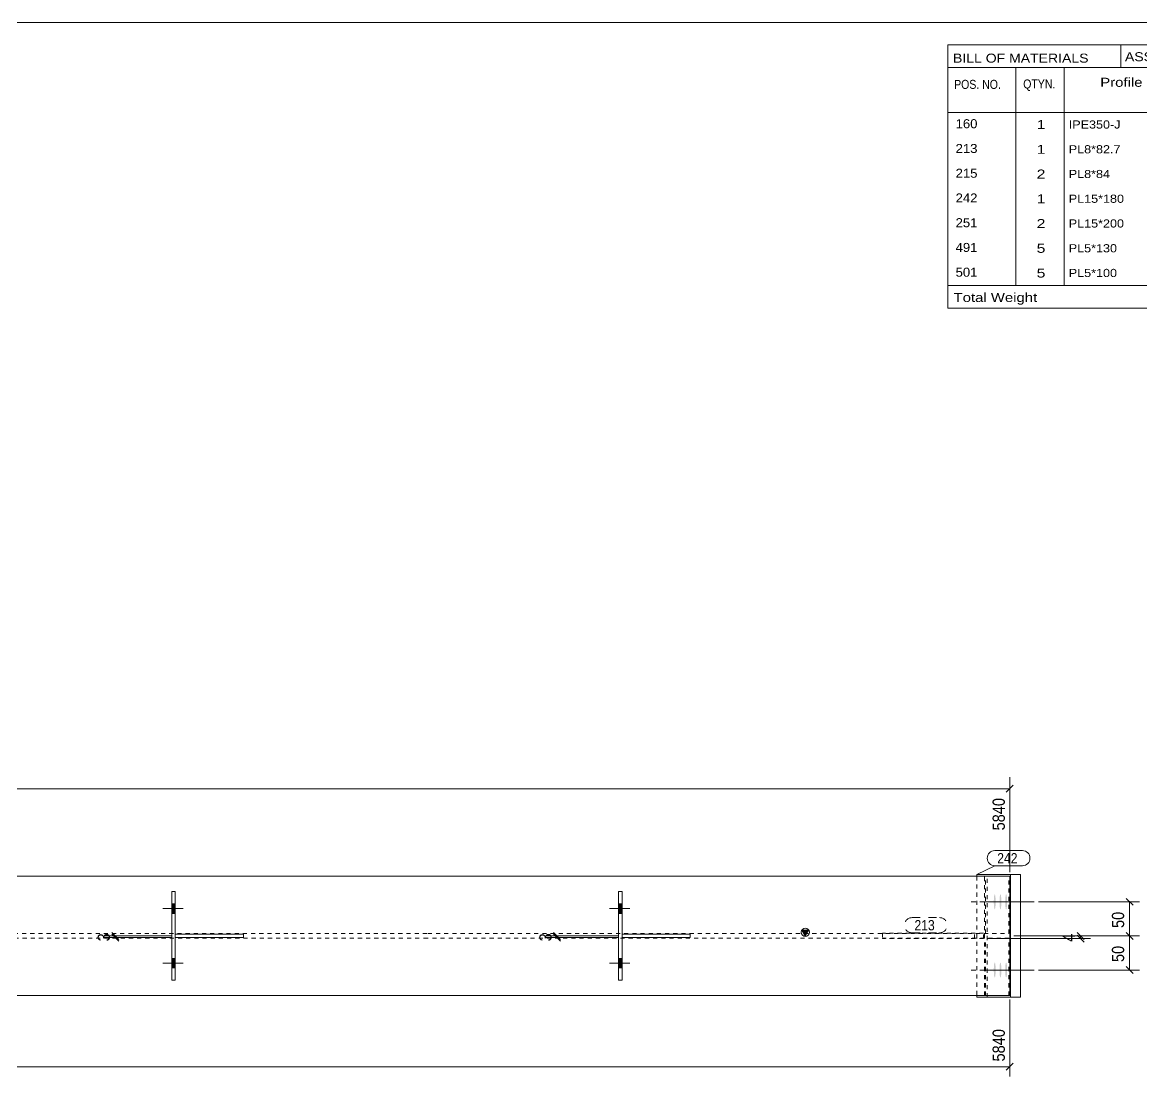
# Model space of a CAD drawing. Header units: millimetres. Extents: x 2 to 825, y 1 to 579.
# Drawn here: x 413.7 to 687.4, y 321.2 to 579 of the extents above; entities that cross this region are included whole.
import ezdxf

# ---------------------------------------------------------------- set-up
doc = ezdxf.new("R2010")
doc.units = ezdxf.units.MM
for name, pattern in [('XKITLINE00', [0]), ('XKITLINE01', [4, 1, -1, 1, -1]), ('XKITLINE02', [4, 2, -2])]:
    doc.linetypes.add(name, pattern=pattern)
for name, color, linetype, lineweight in [('Bolt', 3, 'Continuous', 0), ('Dimensions', 7, 'Continuous', 0), ('DrawingSheet', 5, 'Continuous', 0), ('OtherObjectType', 7, 'Continuous', 0), ('Part', 2, 'Continuous', 0), ('PartMark', 7, 'Continuous', 0)]:
    doc.layers.add(name, color=color, linetype=linetype, lineweight=lineweight)
doc.styles.add('ARIAL', font='ARIAL.TTF')
doc.styles.add('ARIAL_NARROW', font='ARIALN.TTF')

# ---------------------------------------------------------------- blocks, each defined once
blk = doc.blocks.new('*A29')
at = {"layer": 'Bolt'}
for points in [[(559.48, 363.47), (560.32, 363.47), (560.32, 361.13), (559.48, 361.13)], [(559.48, 363.47), (560.32, 363.47), (560.32, 361.13), (559.48, 361.13)], [(559.48, 350.13), (560.32, 350.13), (560.32, 347.8), (559.48, 347.8)], [(559.48, 350.13), (560.32, 350.13), (560.32, 347.8), (559.48, 347.8)]]:
    blk.add_hatch(color=3, dxfattribs=at).paths.add_polyline_path(points, flags=17)
at = {"layer": 'Bolt', "color": 3, "linetype": 'XKITLINE00', "lineweight": 0}
for p, q in [((562.25, 362.3), (557.25, 362.3)), ((562.25, 362.3), (557.25, 362.3)), ((560.32, 363.47), (559.48, 363.47)), ((560.32, 363.47), (559.48, 363.47)), ((560.32, 361.13), (559.48, 361.13)), ((560.32, 361.13), (559.48, 361.13)), ((562.25, 348.97), (557.25, 348.97)), ((562.25, 348.97), (557.25, 348.97)), ((560.32, 350.13), (559.48, 350.13)), ((560.32, 350.13), (559.48, 350.13)), ((560.32, 347.8), (559.48, 347.8)), ((560.32, 347.8), (559.48, 347.8))]:
    blk.add_line(p, q, dxfattribs=at)
blk = doc.blocks.new('*A30')
at = {"layer": 'Bolt'}
for points in [[(450.25, 363.47), (451.08, 363.47), (451.08, 361.13), (450.25, 361.13)], [(450.25, 363.47), (451.08, 363.47), (451.08, 361.13), (450.25, 361.13)], [(450.25, 350.13), (451.08, 350.13), (451.08, 347.8), (450.25, 347.8)], [(450.25, 350.13), (451.08, 350.13), (451.08, 347.8), (450.25, 347.8)]]:
    blk.add_hatch(color=3, dxfattribs=at).paths.add_polyline_path(points, flags=17)
at = {"layer": 'Bolt', "color": 3, "linetype": 'XKITLINE00', "lineweight": 0}
for p, q in [((453.02, 362.3), (448.02, 362.3)), ((453.02, 362.3), (448.02, 362.3)), ((451.08, 363.47), (450.25, 363.47)), ((451.08, 363.47), (450.25, 363.47)), ((451.08, 361.13), (450.25, 361.13)), ((451.08, 361.13), (450.25, 361.13)), ((453.02, 348.97), (448.02, 348.97)), ((453.02, 348.97), (448.02, 348.97)), ((451.08, 350.13), (450.25, 350.13)), ((451.08, 350.13), (450.25, 350.13)), ((451.08, 347.8), (450.25, 347.8)), ((451.08, 347.8), (450.25, 347.8))]:
    blk.add_line(p, q, dxfattribs=at)
blk = doc.blocks.new('*A34')
at = {"layer": 'Bolt'}
for points in [[(651.69, 363.92), (651.69, 363.88), (651.69, 363.83), (651.69, 363.79), (651.68, 363.74), (651.68, 363.7), (651.68, 363.65), (651.68, 363.61), (651.68, 363.56), (651.68, 363.52), (651.68, 363.48), (651.68, 363.43), (651.68, 363.39), (651.67, 363.35), (651.67, 363.31), (651.67, 363.26), (651.67, 363.22), (651.66, 363.18), (651.66, 363.14), (651.66, 363.1), (651.66, 363.06), (651.65, 363.02), (651.65, 362.98), (651.65, 362.95), (651.64, 362.91), (651.64, 362.87), (651.64, 362.84), (651.63, 362.8), (651.63, 362.77), (651.63, 362.73), (651.62, 362.7), (651.62, 362.67), (651.62, 362.64), (651.61, 362.61), (651.61, 362.58), (651.6, 362.55), (651.6, 362.52), (651.59, 362.49), (651.59, 362.47), (651.58, 362.44), (651.58, 362.42), (651.58, 362.39), (651.57, 362.37), (651.57, 362.35), (651.56, 362.33), (651.56, 362.31), (651.55, 362.29), (651.55, 362.27), (651.54, 362.26), (651.53, 362.24), (651.53, 362.22), (651.52, 362.21), (651.52, 362.2), (651.51, 362.19), (651.51, 362.18), (651.5, 362.17), (651.5, 362.16), (651.49, 362.15), (651.49, 362.15), (651.48, 362.14), (651.47, 362.14), (651.47, 362.13), (651.46, 362.13), (651.46, 362.13), (651.45, 362.13), (651.45, 362.13), (651.44, 362.14), (651.43, 362.14), (651.43, 362.15), (651.42, 362.15), (651.42, 362.16), (651.41, 362.17), (651.41, 362.18), (651.4, 362.19), (651.4, 362.2), (651.39, 362.21), (651.39, 362.22), (651.38, 362.24), (651.37, 362.26), (651.37, 362.27), (651.36, 362.29), (651.36, 362.31), (651.35, 362.33), (651.35, 362.35), (651.34, 362.37), (651.34, 362.39), (651.33, 362.42), (651.33, 362.44), (651.33, 362.47), (651.32, 362.49), (651.32, 362.52), (651.31, 362.55), (651.31, 362.58), (651.3, 362.61), (651.3, 362.64), (651.3, 362.67), (651.29, 362.7), (651.29, 362.73), (651.28, 362.77), (651.28, 362.8), (651.28, 362.84), (651.27, 362.87), (651.27, 362.91), (651.27, 362.95), (651.26, 362.98), (651.26, 363.02), (651.26, 363.06), (651.25, 363.1), (651.25, 363.14), (651.25, 363.18), (651.25, 363.22), (651.25, 363.26), (651.24, 363.31), (651.24, 363.35), (651.24, 363.39), (651.24, 363.43), (651.24, 363.48), (651.23, 363.52), (651.23, 363.56), (651.23, 363.61), (651.23, 363.65), (651.23, 363.7), (651.23, 363.74), (651.23, 363.79), (651.23, 363.83), (651.23, 363.88), (651.23, 363.92), (651.23, 363.97), (651.23, 364.01), (651.23, 364.06), (651.23, 364.1), (651.23, 364.15), (651.23, 364.19), (651.23, 364.23), (651.23, 364.28), (651.23, 364.32), (651.23, 364.37), (651.23, 364.41), (651.24, 364.45), (651.24, 364.5), (651.24, 364.54), (651.24, 364.58), (651.24, 364.63), (651.25, 364.67), (651.25, 364.71), (651.25, 364.75), (651.25, 364.79), (651.25, 364.83), (651.26, 364.87), (651.26, 364.91), (651.26, 364.95), (651.27, 364.98), (651.27, 365.02), (651.27, 365.06), (651.28, 365.09), (651.28, 365.13), (651.28, 365.16), (651.29, 365.2), (651.29, 365.23), (651.3, 365.26), (651.3, 365.29), (651.3, 365.32), (651.31, 365.35), (651.31, 365.38), (651.32, 365.41), (651.32, 365.44), (651.33, 365.46), (651.33, 365.49), (651.33, 365.51), (651.34, 365.54), (651.34, 365.56), (651.35, 365.58), (651.35, 365.6), (651.36, 365.62), (651.36, 365.64), (651.37, 365.66), (651.37, 365.68), (651.38, 365.69), (651.39, 365.71), (651.39, 365.72), (651.4, 365.73), (651.4, 365.74), (651.41, 365.75), (651.41, 365.76), (651.42, 365.77), (651.42, 365.78), (651.43, 365.79), (651.43, 365.79), (651.44, 365.79), (651.45, 365.8), (651.45, 365.8), (651.46, 365.8), (651.46, 365.8), (651.47, 365.8), (651.47, 365.79), (651.48, 365.79), (651.49, 365.79), (651.49, 365.78), (651.5, 365.77), (651.5, 365.76), (651.51, 365.75), (651.51, 365.74), (651.52, 365.73), (651.52, 365.72), (651.53, 365.71), (651.53, 365.69), (651.54, 365.68), (651.55, 365.66), (651.55, 365.64), (651.56, 365.62), (651.56, 365.6), (651.57, 365.58), (651.57, 365.56), (651.58, 365.54), (651.58, 365.51), (651.58, 365.49), (651.59, 365.46), (651.59, 365.44), (651.6, 365.41), (651.6, 365.38), (651.61, 365.35), (651.61, 365.32), (651.62, 365.29), (651.62, 365.26), (651.62, 365.23), (651.63, 365.2), (651.63, 365.16), (651.63, 365.13), (651.64, 365.09), (651.64, 365.06), (651.64, 365.02), (651.65, 364.98), (651.65, 364.95), (651.65, 364.91), (651.66, 364.87), (651.66, 364.83), (651.66, 364.79), (651.66, 364.75), (651.67, 364.71), (651.67, 364.67), (651.67, 364.63), (651.67, 364.58), (651.68, 364.54), (651.68, 364.5), (651.68, 364.45), (651.68, 364.41), (651.68, 364.37), (651.68, 364.32), (651.68, 364.28), (651.68, 364.23), (651.68, 364.19), (651.69, 364.15), (651.69, 364.1), (651.69, 364.06), (651.69, 364.01), (651.69, 363.97)], [(653.08, 363.92), (653.08, 363.88), (653.08, 363.83), (653.08, 363.79), (653.08, 363.74), (653.08, 363.7), (653.08, 363.65), (653.08, 363.61), (653.08, 363.56), (653.08, 363.52), (653.07, 363.48), (653.07, 363.43), (653.07, 363.39), (653.07, 363.35), (653.07, 363.31), (653.07, 363.26), (653.06, 363.22), (653.06, 363.18), (653.06, 363.14), (653.06, 363.1), (653.05, 363.06), (653.05, 363.02), (653.05, 362.98), (653.04, 362.95), (653.04, 362.91), (653.04, 362.87), (653.03, 362.84), (653.03, 362.8), (653.03, 362.77), (653.02, 362.73), (653.02, 362.7), (653.02, 362.67), (653.01, 362.64), (653.01, 362.61), (653, 362.58), (653, 362.55), (653, 362.52), (652.99, 362.49), (652.99, 362.47), (652.98, 362.44), (652.98, 362.42), (652.97, 362.39), (652.97, 362.37), (652.96, 362.35), (652.96, 362.33), (652.95, 362.31), (652.95, 362.29), (652.94, 362.27), (652.94, 362.26), (652.93, 362.24), (652.93, 362.22), (652.92, 362.21), (652.92, 362.2), (652.91, 362.19), (652.91, 362.18), (652.9, 362.17), (652.89, 362.16), (652.89, 362.15), (652.88, 362.15), (652.88, 362.14), (652.87, 362.14), (652.87, 362.13), (652.86, 362.13), (652.86, 362.13), (652.85, 362.13), (652.84, 362.13), (652.84, 362.14), (652.83, 362.14), (652.83, 362.15), (652.82, 362.15), (652.82, 362.16), (652.81, 362.17), (652.81, 362.18), (652.8, 362.19), (652.8, 362.2), (652.79, 362.21), (652.78, 362.22), (652.78, 362.24), (652.77, 362.26), (652.77, 362.27), (652.76, 362.29), (652.76, 362.31), (652.75, 362.33), (652.75, 362.35), (652.74, 362.37), (652.74, 362.39), (652.73, 362.42), (652.73, 362.44), (652.73, 362.47), (652.72, 362.49), (652.72, 362.52), (652.71, 362.55), (652.71, 362.58), (652.7, 362.61), (652.7, 362.64), (652.7, 362.67), (652.69, 362.7), (652.69, 362.73), (652.68, 362.77), (652.68, 362.8), (652.68, 362.84), (652.67, 362.87), (652.67, 362.91), (652.67, 362.95), (652.66, 362.98), (652.66, 363.02), (652.66, 363.06), (652.66, 363.1), (652.65, 363.14), (652.65, 363.18), (652.65, 363.22), (652.65, 363.26), (652.64, 363.31), (652.64, 363.35), (652.64, 363.39), (652.64, 363.43), (652.64, 363.48), (652.64, 363.52), (652.63, 363.56), (652.63, 363.61), (652.63, 363.65), (652.63, 363.7), (652.63, 363.74), (652.63, 363.79), (652.63, 363.83), (652.63, 363.88), (652.63, 363.92), (652.63, 363.97), (652.63, 364.01), (652.63, 364.06), (652.63, 364.1), (652.63, 364.15), (652.63, 364.19), (652.63, 364.23), (652.63, 364.28), (652.63, 364.32), (652.63, 364.37), (652.64, 364.41), (652.64, 364.45), (652.64, 364.5), (652.64, 364.54), (652.64, 364.58), (652.64, 364.63), (652.65, 364.67), (652.65, 364.71), (652.65, 364.75), (652.65, 364.79), (652.66, 364.83), (652.66, 364.87), (652.66, 364.91), (652.66, 364.95), (652.67, 364.98), (652.67, 365.02), (652.67, 365.06), (652.68, 365.09), (652.68, 365.13), (652.68, 365.16), (652.69, 365.2), (652.69, 365.23), (652.7, 365.26), (652.7, 365.29), (652.7, 365.32), (652.71, 365.35), (652.71, 365.38), (652.72, 365.41), (652.72, 365.44), (652.73, 365.46), (652.73, 365.49), (652.73, 365.51), (652.74, 365.54), (652.74, 365.56), (652.75, 365.58), (652.75, 365.6), (652.76, 365.62), (652.76, 365.64), (652.77, 365.66), (652.77, 365.68), (652.78, 365.69), (652.78, 365.71), (652.79, 365.72), (652.8, 365.73), (652.8, 365.74), (652.81, 365.75), (652.81, 365.76), (652.82, 365.77), (652.82, 365.78), (652.83, 365.79), (652.83, 365.79), (652.84, 365.79), (652.84, 365.8), (652.85, 365.8), (652.86, 365.8), (652.86, 365.8), (652.87, 365.8), (652.87, 365.79), (652.88, 365.79), (652.88, 365.79), (652.89, 365.78), (652.89, 365.77), (652.9, 365.76), (652.91, 365.75), (652.91, 365.74), (652.92, 365.73), (652.92, 365.72), (652.93, 365.71), (652.93, 365.69), (652.94, 365.68), (652.94, 365.66), (652.95, 365.64), (652.95, 365.62), (652.96, 365.6), (652.96, 365.58), (652.97, 365.56), (652.97, 365.54), (652.98, 365.51), (652.98, 365.49), (652.99, 365.46), (652.99, 365.44), (653, 365.41), (653, 365.38), (653, 365.35), (653.01, 365.32), (653.01, 365.29), (653.02, 365.26), (653.02, 365.23), (653.02, 365.2), (653.03, 365.16), (653.03, 365.13), (653.03, 365.09), (653.04, 365.06), (653.04, 365.02), (653.04, 364.98), (653.05, 364.95), (653.05, 364.91), (653.05, 364.87), (653.06, 364.83), (653.06, 364.79), (653.06, 364.75), (653.06, 364.71), (653.07, 364.67), (653.07, 364.63), (653.07, 364.58), (653.07, 364.54), (653.07, 364.5), (653.07, 364.45), (653.08, 364.41), (653.08, 364.37), (653.08, 364.32), (653.08, 364.28), (653.08, 364.23), (653.08, 364.19), (653.08, 364.15), (653.08, 364.1), (653.08, 364.06), (653.08, 364.01), (653.08, 363.97)], [(654.48, 363.92), (654.48, 363.88), (654.48, 363.83), (654.48, 363.79), (654.48, 363.74), (654.48, 363.7), (654.48, 363.65), (654.48, 363.61), (654.47, 363.56), (654.47, 363.52), (654.47, 363.48), (654.47, 363.43), (654.47, 363.39), (654.47, 363.35), (654.46, 363.31), (654.46, 363.26), (654.46, 363.22), (654.46, 363.18), (654.46, 363.14), (654.45, 363.1), (654.45, 363.06), (654.45, 363.02), (654.44, 362.98), (654.44, 362.95), (654.44, 362.91), (654.44, 362.87), (654.43, 362.84), (654.43, 362.8), (654.42, 362.77), (654.42, 362.73), (654.42, 362.7), (654.41, 362.67), (654.41, 362.64), (654.41, 362.61), (654.4, 362.58), (654.4, 362.55), (654.39, 362.52), (654.39, 362.49), (654.38, 362.47), (654.38, 362.44), (654.37, 362.42), (654.37, 362.39), (654.37, 362.37), (654.36, 362.35), (654.36, 362.33), (654.35, 362.31), (654.35, 362.29), (654.34, 362.27), (654.34, 362.26), (654.33, 362.24), (654.32, 362.22), (654.32, 362.21), (654.31, 362.2), (654.31, 362.19), (654.3, 362.18), (654.3, 362.17), (654.29, 362.16), (654.29, 362.15), (654.28, 362.15), (654.28, 362.14), (654.27, 362.14), (654.27, 362.13), (654.26, 362.13), (654.25, 362.13), (654.25, 362.13), (654.24, 362.13), (654.24, 362.14), (654.23, 362.14), (654.23, 362.15), (654.22, 362.15), (654.22, 362.16), (654.21, 362.17), (654.21, 362.18), (654.2, 362.19), (654.19, 362.2), (654.19, 362.21), (654.18, 362.22), (654.18, 362.24), (654.17, 362.26), (654.17, 362.27), (654.16, 362.29), (654.16, 362.31), (654.15, 362.33), (654.15, 362.35), (654.14, 362.37), (654.14, 362.39), (654.13, 362.42), (654.13, 362.44), (654.12, 362.47), (654.12, 362.49), (654.12, 362.52), (654.11, 362.55), (654.11, 362.58), (654.1, 362.61), (654.1, 362.64), (654.1, 362.67), (654.09, 362.7), (654.09, 362.73), (654.08, 362.77), (654.08, 362.8), (654.08, 362.84), (654.07, 362.87), (654.07, 362.91), (654.07, 362.95), (654.06, 362.98), (654.06, 363.02), (654.06, 363.06), (654.06, 363.1), (654.05, 363.14), (654.05, 363.18), (654.05, 363.22), (654.05, 363.26), (654.04, 363.31), (654.04, 363.35), (654.04, 363.39), (654.04, 363.43), (654.04, 363.48), (654.04, 363.52), (654.03, 363.56), (654.03, 363.61), (654.03, 363.65), (654.03, 363.7), (654.03, 363.74), (654.03, 363.79), (654.03, 363.83), (654.03, 363.88), (654.03, 363.92), (654.03, 363.97), (654.03, 364.01), (654.03, 364.06), (654.03, 364.1), (654.03, 364.15), (654.03, 364.19), (654.03, 364.23), (654.03, 364.28), (654.03, 364.32), (654.03, 364.37), (654.04, 364.41), (654.04, 364.45), (654.04, 364.5), (654.04, 364.54), (654.04, 364.58), (654.04, 364.63), (654.05, 364.67), (654.05, 364.71), (654.05, 364.75), (654.05, 364.79), (654.06, 364.83), (654.06, 364.87), (654.06, 364.91), (654.06, 364.95), (654.07, 364.98), (654.07, 365.02), (654.07, 365.06), (654.08, 365.09), (654.08, 365.13), (654.08, 365.16), (654.09, 365.2), (654.09, 365.23), (654.1, 365.26), (654.1, 365.29), (654.1, 365.32), (654.11, 365.35), (654.11, 365.38), (654.12, 365.41), (654.12, 365.44), (654.12, 365.46), (654.13, 365.49), (654.13, 365.51), (654.14, 365.54), (654.14, 365.56), (654.15, 365.58), (654.15, 365.6), (654.16, 365.62), (654.16, 365.64), (654.17, 365.66), (654.17, 365.68), (654.18, 365.69), (654.18, 365.71), (654.19, 365.72), (654.19, 365.73), (654.2, 365.74), (654.21, 365.75), (654.21, 365.76), (654.22, 365.77), (654.22, 365.78), (654.23, 365.79), (654.23, 365.79), (654.24, 365.79), (654.24, 365.8), (654.25, 365.8), (654.25, 365.8), (654.26, 365.8), (654.27, 365.8), (654.27, 365.79), (654.28, 365.79), (654.28, 365.79), (654.29, 365.78), (654.29, 365.77), (654.3, 365.76), (654.3, 365.75), (654.31, 365.74), (654.31, 365.73), (654.32, 365.72), (654.32, 365.71), (654.33, 365.69), (654.34, 365.68), (654.34, 365.66), (654.35, 365.64), (654.35, 365.62), (654.36, 365.6), (654.36, 365.58), (654.37, 365.56), (654.37, 365.54), (654.37, 365.51), (654.38, 365.49), (654.38, 365.46), (654.39, 365.44), (654.39, 365.41), (654.4, 365.38), (654.4, 365.35), (654.41, 365.32), (654.41, 365.29), (654.41, 365.26), (654.42, 365.23), (654.42, 365.2), (654.42, 365.16), (654.43, 365.13), (654.43, 365.09), (654.44, 365.06), (654.44, 365.02), (654.44, 364.98), (654.44, 364.95), (654.45, 364.91), (654.45, 364.87), (654.45, 364.83), (654.46, 364.79), (654.46, 364.75), (654.46, 364.71), (654.46, 364.67), (654.46, 364.63), (654.47, 364.58), (654.47, 364.54), (654.47, 364.5), (654.47, 364.45), (654.47, 364.41), (654.47, 364.37), (654.48, 364.32), (654.48, 364.28), (654.48, 364.23), (654.48, 364.19), (654.48, 364.15), (654.48, 364.1), (654.48, 364.06), (654.48, 364.01), (654.48, 363.97)], [(651.69, 347.25), (651.69, 347.21), (651.69, 347.16), (651.69, 347.12), (651.68, 347.07), (651.68, 347.03), (651.68, 346.99), (651.68, 346.94), (651.68, 346.9), (651.68, 346.85), (651.68, 346.81), (651.68, 346.77), (651.68, 346.72), (651.67, 346.68), (651.67, 346.64), (651.67, 346.6), (651.67, 346.56), (651.66, 346.51), (651.66, 346.47), (651.66, 346.43), (651.66, 346.4), (651.65, 346.36), (651.65, 346.32), (651.65, 346.28), (651.64, 346.24), (651.64, 346.21), (651.64, 346.17), (651.63, 346.14), (651.63, 346.1), (651.63, 346.07), (651.62, 346.03), (651.62, 346), (651.62, 345.97), (651.61, 345.94), (651.61, 345.91), (651.6, 345.88), (651.6, 345.85), (651.59, 345.83), (651.59, 345.8), (651.58, 345.77), (651.58, 345.75), (651.58, 345.73), (651.57, 345.7), (651.57, 345.68), (651.56, 345.66), (651.56, 345.64), (651.55, 345.62), (651.55, 345.61), (651.54, 345.59), (651.53, 345.57), (651.53, 345.56), (651.52, 345.54), (651.52, 345.53), (651.51, 345.52), (651.51, 345.51), (651.5, 345.5), (651.5, 345.49), (651.49, 345.49), (651.49, 345.48), (651.48, 345.47), (651.47, 345.47), (651.47, 345.47), (651.46, 345.47), (651.46, 345.47), (651.45, 345.47), (651.45, 345.47), (651.44, 345.47), (651.43, 345.47), (651.43, 345.48), (651.42, 345.49), (651.42, 345.49), (651.41, 345.5), (651.41, 345.51), (651.4, 345.52), (651.4, 345.53), (651.39, 345.54), (651.39, 345.56), (651.38, 345.57), (651.37, 345.59), (651.37, 345.61), (651.36, 345.62), (651.36, 345.64), (651.35, 345.66), (651.35, 345.68), (651.34, 345.7), (651.34, 345.73), (651.33, 345.75), (651.33, 345.77), (651.33, 345.8), (651.32, 345.83), (651.32, 345.85), (651.31, 345.88), (651.31, 345.91), (651.3, 345.94), (651.3, 345.97), (651.3, 346), (651.29, 346.03), (651.29, 346.07), (651.28, 346.1), (651.28, 346.14), (651.28, 346.17), (651.27, 346.21), (651.27, 346.24), (651.27, 346.28), (651.26, 346.32), (651.26, 346.36), (651.26, 346.4), (651.25, 346.43), (651.25, 346.47), (651.25, 346.51), (651.25, 346.56), (651.25, 346.6), (651.24, 346.64), (651.24, 346.68), (651.24, 346.72), (651.24, 346.77), (651.24, 346.81), (651.23, 346.85), (651.23, 346.9), (651.23, 346.94), (651.23, 346.99), (651.23, 347.03), (651.23, 347.07), (651.23, 347.12), (651.23, 347.16), (651.23, 347.21), (651.23, 347.25), (651.23, 347.3), (651.23, 347.34), (651.23, 347.39), (651.23, 347.43), (651.23, 347.48), (651.23, 347.52), (651.23, 347.57), (651.23, 347.61), (651.23, 347.66), (651.23, 347.7), (651.23, 347.74), (651.24, 347.79), (651.24, 347.83), (651.24, 347.87), (651.24, 347.92), (651.24, 347.96), (651.25, 348), (651.25, 348.04), (651.25, 348.08), (651.25, 348.12), (651.25, 348.16), (651.26, 348.2), (651.26, 348.24), (651.26, 348.28), (651.27, 348.32), (651.27, 348.35), (651.27, 348.39), (651.28, 348.43), (651.28, 348.46), (651.28, 348.5), (651.29, 348.53), (651.29, 348.56), (651.3, 348.6), (651.3, 348.63), (651.3, 348.66), (651.31, 348.69), (651.31, 348.72), (651.32, 348.74), (651.32, 348.77), (651.33, 348.8), (651.33, 348.82), (651.33, 348.85), (651.34, 348.87), (651.34, 348.89), (651.35, 348.92), (651.35, 348.94), (651.36, 348.96), (651.36, 348.97), (651.37, 348.99), (651.37, 349.01), (651.38, 349.02), (651.39, 349.04), (651.39, 349.05), (651.4, 349.07), (651.4, 349.08), (651.41, 349.09), (651.41, 349.1), (651.42, 349.11), (651.42, 349.11), (651.43, 349.12), (651.43, 349.12), (651.44, 349.13), (651.45, 349.13), (651.45, 349.13), (651.46, 349.13), (651.46, 349.13), (651.47, 349.13), (651.47, 349.13), (651.48, 349.12), (651.49, 349.12), (651.49, 349.11), (651.5, 349.11), (651.5, 349.1), (651.51, 349.09), (651.51, 349.08), (651.52, 349.07), (651.52, 349.05), (651.53, 349.04), (651.53, 349.02), (651.54, 349.01), (651.55, 348.99), (651.55, 348.97), (651.56, 348.96), (651.56, 348.94), (651.57, 348.92), (651.57, 348.89), (651.58, 348.87), (651.58, 348.85), (651.58, 348.82), (651.59, 348.8), (651.59, 348.77), (651.6, 348.74), (651.6, 348.72), (651.61, 348.69), (651.61, 348.66), (651.62, 348.63), (651.62, 348.6), (651.62, 348.56), (651.63, 348.53), (651.63, 348.5), (651.63, 348.46), (651.64, 348.43), (651.64, 348.39), (651.64, 348.35), (651.65, 348.32), (651.65, 348.28), (651.65, 348.24), (651.66, 348.2), (651.66, 348.16), (651.66, 348.12), (651.66, 348.08), (651.67, 348.04), (651.67, 348), (651.67, 347.96), (651.67, 347.92), (651.68, 347.87), (651.68, 347.83), (651.68, 347.79), (651.68, 347.74), (651.68, 347.7), (651.68, 347.66), (651.68, 347.61), (651.68, 347.57), (651.68, 347.52), (651.69, 347.48), (651.69, 347.43), (651.69, 347.39), (651.69, 347.34), (651.69, 347.3)], [(653.08, 347.25), (653.08, 347.21), (653.08, 347.16), (653.08, 347.12), (653.08, 347.07), (653.08, 347.03), (653.08, 346.99), (653.08, 346.94), (653.08, 346.9), (653.08, 346.85), (653.07, 346.81), (653.07, 346.77), (653.07, 346.72), (653.07, 346.68), (653.07, 346.64), (653.07, 346.6), (653.06, 346.56), (653.06, 346.51), (653.06, 346.47), (653.06, 346.43), (653.05, 346.4), (653.05, 346.36), (653.05, 346.32), (653.04, 346.28), (653.04, 346.24), (653.04, 346.21), (653.03, 346.17), (653.03, 346.14), (653.03, 346.1), (653.02, 346.07), (653.02, 346.03), (653.02, 346), (653.01, 345.97), (653.01, 345.94), (653, 345.91), (653, 345.88), (653, 345.85), (652.99, 345.83), (652.99, 345.8), (652.98, 345.77), (652.98, 345.75), (652.97, 345.73), (652.97, 345.7), (652.96, 345.68), (652.96, 345.66), (652.95, 345.64), (652.95, 345.62), (652.94, 345.61), (652.94, 345.59), (652.93, 345.57), (652.93, 345.56), (652.92, 345.54), (652.92, 345.53), (652.91, 345.52), (652.91, 345.51), (652.9, 345.5), (652.89, 345.49), (652.89, 345.49), (652.88, 345.48), (652.88, 345.47), (652.87, 345.47), (652.87, 345.47), (652.86, 345.47), (652.86, 345.47), (652.85, 345.47), (652.84, 345.47), (652.84, 345.47), (652.83, 345.47), (652.83, 345.48), (652.82, 345.49), (652.82, 345.49), (652.81, 345.5), (652.81, 345.51), (652.8, 345.52), (652.8, 345.53), (652.79, 345.54), (652.78, 345.56), (652.78, 345.57), (652.77, 345.59), (652.77, 345.61), (652.76, 345.62), (652.76, 345.64), (652.75, 345.66), (652.75, 345.68), (652.74, 345.7), (652.74, 345.73), (652.73, 345.75), (652.73, 345.77), (652.73, 345.8), (652.72, 345.83), (652.72, 345.85), (652.71, 345.88), (652.71, 345.91), (652.7, 345.94), (652.7, 345.97), (652.7, 346), (652.69, 346.03), (652.69, 346.07), (652.68, 346.1), (652.68, 346.14), (652.68, 346.17), (652.67, 346.21), (652.67, 346.24), (652.67, 346.28), (652.66, 346.32), (652.66, 346.36), (652.66, 346.4), (652.66, 346.43), (652.65, 346.47), (652.65, 346.51), (652.65, 346.56), (652.65, 346.6), (652.64, 346.64), (652.64, 346.68), (652.64, 346.72), (652.64, 346.77), (652.64, 346.81), (652.64, 346.85), (652.63, 346.9), (652.63, 346.94), (652.63, 346.99), (652.63, 347.03), (652.63, 347.07), (652.63, 347.12), (652.63, 347.16), (652.63, 347.21), (652.63, 347.25), (652.63, 347.3), (652.63, 347.34), (652.63, 347.39), (652.63, 347.43), (652.63, 347.48), (652.63, 347.52), (652.63, 347.57), (652.63, 347.61), (652.63, 347.66), (652.63, 347.7), (652.64, 347.74), (652.64, 347.79), (652.64, 347.83), (652.64, 347.87), (652.64, 347.92), (652.64, 347.96), (652.65, 348), (652.65, 348.04), (652.65, 348.08), (652.65, 348.12), (652.66, 348.16), (652.66, 348.2), (652.66, 348.24), (652.66, 348.28), (652.67, 348.32), (652.67, 348.35), (652.67, 348.39), (652.68, 348.43), (652.68, 348.46), (652.68, 348.5), (652.69, 348.53), (652.69, 348.56), (652.7, 348.6), (652.7, 348.63), (652.7, 348.66), (652.71, 348.69), (652.71, 348.72), (652.72, 348.74), (652.72, 348.77), (652.73, 348.8), (652.73, 348.82), (652.73, 348.85), (652.74, 348.87), (652.74, 348.89), (652.75, 348.92), (652.75, 348.94), (652.76, 348.96), (652.76, 348.97), (652.77, 348.99), (652.77, 349.01), (652.78, 349.02), (652.78, 349.04), (652.79, 349.05), (652.8, 349.07), (652.8, 349.08), (652.81, 349.09), (652.81, 349.1), (652.82, 349.11), (652.82, 349.11), (652.83, 349.12), (652.83, 349.12), (652.84, 349.13), (652.84, 349.13), (652.85, 349.13), (652.86, 349.13), (652.86, 349.13), (652.87, 349.13), (652.87, 349.13), (652.88, 349.12), (652.88, 349.12), (652.89, 349.11), (652.89, 349.11), (652.9, 349.1), (652.91, 349.09), (652.91, 349.08), (652.92, 349.07), (652.92, 349.05), (652.93, 349.04), (652.93, 349.02), (652.94, 349.01), (652.94, 348.99), (652.95, 348.97), (652.95, 348.96), (652.96, 348.94), (652.96, 348.92), (652.97, 348.89), (652.97, 348.87), (652.98, 348.85), (652.98, 348.82), (652.99, 348.8), (652.99, 348.77), (653, 348.74), (653, 348.72), (653, 348.69), (653.01, 348.66), (653.01, 348.63), (653.02, 348.6), (653.02, 348.56), (653.02, 348.53), (653.03, 348.5), (653.03, 348.46), (653.03, 348.43), (653.04, 348.39), (653.04, 348.35), (653.04, 348.32), (653.05, 348.28), (653.05, 348.24), (653.05, 348.2), (653.06, 348.16), (653.06, 348.12), (653.06, 348.08), (653.06, 348.04), (653.07, 348), (653.07, 347.96), (653.07, 347.92), (653.07, 347.87), (653.07, 347.83), (653.07, 347.79), (653.08, 347.74), (653.08, 347.7), (653.08, 347.66), (653.08, 347.61), (653.08, 347.57), (653.08, 347.52), (653.08, 347.48), (653.08, 347.43), (653.08, 347.39), (653.08, 347.34), (653.08, 347.3)], [(654.48, 347.25), (654.48, 347.21), (654.48, 347.16), (654.48, 347.12), (654.48, 347.07), (654.48, 347.03), (654.48, 346.99), (654.48, 346.94), (654.47, 346.9), (654.47, 346.85), (654.47, 346.81), (654.47, 346.77), (654.47, 346.72), (654.47, 346.68), (654.46, 346.64), (654.46, 346.6), (654.46, 346.56), (654.46, 346.51), (654.46, 346.47), (654.45, 346.43), (654.45, 346.4), (654.45, 346.36), (654.44, 346.32), (654.44, 346.28), (654.44, 346.24), (654.44, 346.21), (654.43, 346.17), (654.43, 346.14), (654.42, 346.1), (654.42, 346.07), (654.42, 346.03), (654.41, 346), (654.41, 345.97), (654.41, 345.94), (654.4, 345.91), (654.4, 345.88), (654.39, 345.85), (654.39, 345.83), (654.38, 345.8), (654.38, 345.77), (654.37, 345.75), (654.37, 345.73), (654.37, 345.7), (654.36, 345.68), (654.36, 345.66), (654.35, 345.64), (654.35, 345.62), (654.34, 345.61), (654.34, 345.59), (654.33, 345.57), (654.32, 345.56), (654.32, 345.54), (654.31, 345.53), (654.31, 345.52), (654.3, 345.51), (654.3, 345.5), (654.29, 345.49), (654.29, 345.49), (654.28, 345.48), (654.28, 345.47), (654.27, 345.47), (654.27, 345.47), (654.26, 345.47), (654.25, 345.47), (654.25, 345.47), (654.24, 345.47), (654.24, 345.47), (654.23, 345.47), (654.23, 345.48), (654.22, 345.49), (654.22, 345.49), (654.21, 345.5), (654.21, 345.51), (654.2, 345.52), (654.19, 345.53), (654.19, 345.54), (654.18, 345.56), (654.18, 345.57), (654.17, 345.59), (654.17, 345.61), (654.16, 345.62), (654.16, 345.64), (654.15, 345.66), (654.15, 345.68), (654.14, 345.7), (654.14, 345.73), (654.13, 345.75), (654.13, 345.77), (654.12, 345.8), (654.12, 345.83), (654.12, 345.85), (654.11, 345.88), (654.11, 345.91), (654.1, 345.94), (654.1, 345.97), (654.1, 346), (654.09, 346.03), (654.09, 346.07), (654.08, 346.1), (654.08, 346.14), (654.08, 346.17), (654.07, 346.21), (654.07, 346.24), (654.07, 346.28), (654.06, 346.32), (654.06, 346.36), (654.06, 346.4), (654.06, 346.43), (654.05, 346.47), (654.05, 346.51), (654.05, 346.56), (654.05, 346.6), (654.04, 346.64), (654.04, 346.68), (654.04, 346.72), (654.04, 346.77), (654.04, 346.81), (654.04, 346.85), (654.03, 346.9), (654.03, 346.94), (654.03, 346.99), (654.03, 347.03), (654.03, 347.07), (654.03, 347.12), (654.03, 347.16), (654.03, 347.21), (654.03, 347.25), (654.03, 347.3), (654.03, 347.34), (654.03, 347.39), (654.03, 347.43), (654.03, 347.48), (654.03, 347.52), (654.03, 347.57), (654.03, 347.61), (654.03, 347.66), (654.03, 347.7), (654.04, 347.74), (654.04, 347.79), (654.04, 347.83), (654.04, 347.87), (654.04, 347.92), (654.04, 347.96), (654.05, 348), (654.05, 348.04), (654.05, 348.08), (654.05, 348.12), (654.06, 348.16), (654.06, 348.2), (654.06, 348.24), (654.06, 348.28), (654.07, 348.32), (654.07, 348.35), (654.07, 348.39), (654.08, 348.43), (654.08, 348.46), (654.08, 348.5), (654.09, 348.53), (654.09, 348.56), (654.1, 348.6), (654.1, 348.63), (654.1, 348.66), (654.11, 348.69), (654.11, 348.72), (654.12, 348.74), (654.12, 348.77), (654.12, 348.8), (654.13, 348.82), (654.13, 348.85), (654.14, 348.87), (654.14, 348.89), (654.15, 348.92), (654.15, 348.94), (654.16, 348.96), (654.16, 348.97), (654.17, 348.99), (654.17, 349.01), (654.18, 349.02), (654.18, 349.04), (654.19, 349.05), (654.19, 349.07), (654.2, 349.08), (654.21, 349.09), (654.21, 349.1), (654.22, 349.11), (654.22, 349.11), (654.23, 349.12), (654.23, 349.12), (654.24, 349.13), (654.24, 349.13), (654.25, 349.13), (654.25, 349.13), (654.26, 349.13), (654.27, 349.13), (654.27, 349.13), (654.28, 349.12), (654.28, 349.12), (654.29, 349.11), (654.29, 349.11), (654.3, 349.1), (654.3, 349.09), (654.31, 349.08), (654.31, 349.07), (654.32, 349.05), (654.32, 349.04), (654.33, 349.02), (654.34, 349.01), (654.34, 348.99), (654.35, 348.97), (654.35, 348.96), (654.36, 348.94), (654.36, 348.92), (654.37, 348.89), (654.37, 348.87), (654.37, 348.85), (654.38, 348.82), (654.38, 348.8), (654.39, 348.77), (654.39, 348.74), (654.4, 348.72), (654.4, 348.69), (654.41, 348.66), (654.41, 348.63), (654.41, 348.6), (654.42, 348.56), (654.42, 348.53), (654.42, 348.5), (654.43, 348.46), (654.43, 348.43), (654.44, 348.39), (654.44, 348.35), (654.44, 348.32), (654.44, 348.28), (654.45, 348.24), (654.45, 348.2), (654.45, 348.16), (654.46, 348.12), (654.46, 348.08), (654.46, 348.04), (654.46, 348), (654.46, 347.96), (654.47, 347.92), (654.47, 347.87), (654.47, 347.83), (654.47, 347.79), (654.47, 347.74), (654.47, 347.7), (654.48, 347.66), (654.48, 347.61), (654.48, 347.57), (654.48, 347.52), (654.48, 347.48), (654.48, 347.43), (654.48, 347.39), (654.48, 347.34), (654.48, 347.3)]]:
    blk.add_hatch(color=3, dxfattribs=at).paths.add_polyline_path(points, flags=17)
at = {"layer": 'Bolt', "color": 3, "linetype": 'XKITLINE02', "lineweight": 0}
for p, q in [((654.84, 363.97), (645.72, 363.97)), ((656.94, 363.97), (647.82, 363.97)), ((654.84, 347.3), (645.72, 347.3)), ((656.94, 347.3), (647.82, 347.3))]:
    blk.add_line(p, q, dxfattribs=at)
at = {"layer": 'Bolt', "color": 3, "linetype": 'XKITLINE00', "lineweight": 0}
for p, q in [((658.34, 363.97), (649.22, 363.97)), ((659.73, 363.97), (650.62, 363.97)), ((661.13, 363.97), (652.02, 363.97)), ((658.34, 347.3), (649.22, 347.3)), ((659.73, 347.3), (650.62, 347.3)), ((661.13, 347.3), (652.02, 347.3))]:
    blk.add_line(p, q, dxfattribs=at)
blk = doc.blocks.new('*A37')
at = {"layer": 'Part'}
blk.add_hatch(color=2, dxfattribs=at).paths.add_polyline_path([(604.33, 357.03), (605.93, 357.03), (605.13, 355.63)], flags=17)
at = {"layer": 'Part', "color": 2, "linetype": 'XKITLINE00', "lineweight": 0}
for p, q in [((512.75, 370.22), (403.62, 370.22)), ((655.13, 370.22), (512.85, 370.22)), ((655.13, 341.05), (655.13, 370.22)), ((605.13, 355.63), (604.33, 357.03)), ((604.33, 357.03), (605.93, 357.03)), ((605.93, 357.03), (605.13, 355.63)), ((403.62, 341.05), (512.75, 341.05)), ((512.85, 341.05), (655.13, 341.05))]:
    blk.add_line(p, q, dxfattribs=at)
at = {"layer": 'Part', "color": 7, "linetype": 'XKITLINE01', "lineweight": 0}
for p, q in [((648.98, 341.05), (648.98, 370.22)), ((649.17, 356.22), (649.17, 370.22)), ((654.94, 356.22), (654.94, 370.22)), ((403.62, 356.22), (512.75, 356.22)), ((512.85, 356.22), (654.94, 356.22)), ((512.75, 355.05), (403.62, 355.05)), ((654.94, 355.05), (512.85, 355.05)), ((649.17, 341.05), (649.17, 355.05)), ((654.94, 341.05), (654.94, 355.05))]:
    blk.add_line(p, q, dxfattribs=at)
at = {"layer": 'Part', "color": 2, "linetype": 'XKITLINE00', "lineweight": 0}
blk.add_circle((605.13, 356.53), 1, dxfattribs=at)
blk = doc.blocks.new('*A40')
at = {"layer": 'Part', "color": 2, "linetype": 'XKITLINE00', "lineweight": 0}
for p, q in [((559.48, 366.47), (560.32, 366.47)), ((559.48, 344.8), (559.48, 366.47)), ((560.32, 366.47), (560.32, 344.8)), ((560.32, 344.8), (559.48, 344.8))]:
    blk.add_line(p, q, dxfattribs=at)
blk = doc.blocks.new('*A41')
at = {"layer": 'Part', "color": 2, "linetype": 'XKITLINE00', "lineweight": 0}
for p, q in [((560.32, 356.05), (576.98, 356.05)), ((576.98, 355.22), (576.98, 356.05)), ((576.98, 355.22), (560.32, 355.22))]:
    blk.add_line(p, q, dxfattribs=at)
at = {"layer": 'Part', "color": 7, "linetype": 'XKITLINE01', "lineweight": 0}
blk.add_line((560.32, 355.22), (560.32, 356.05), dxfattribs=at)
blk.add_line((560.32, 355.22), (560.32, 356.05), dxfattribs=at)
blk = doc.blocks.new('*A42')
at = {"layer": 'Part', "color": 2, "linetype": 'XKITLINE00', "lineweight": 0}
for p, q in [((450.25, 366.47), (451.08, 366.47)), ((450.25, 344.8), (450.25, 366.47)), ((451.08, 366.47), (451.08, 344.8)), ((451.08, 344.8), (450.25, 344.8))]:
    blk.add_line(p, q, dxfattribs=at)
blk = doc.blocks.new('*A43')
at = {"layer": 'Part', "color": 2, "linetype": 'XKITLINE00', "lineweight": 0}
for p, q in [((451.08, 356.05), (467.75, 356.05)), ((467.75, 355.22), (467.75, 356.05)), ((467.75, 355.22), (451.08, 355.22))]:
    blk.add_line(p, q, dxfattribs=at)
at = {"layer": 'Part', "color": 7, "linetype": 'XKITLINE01', "lineweight": 0}
blk.add_line((451.08, 355.22), (451.08, 356.05), dxfattribs=at)
blk.add_line((451.08, 355.22), (451.08, 356.05), dxfattribs=at)
blk = doc.blocks.new('*A50')
at = {"layer": 'Part', "color": 2, "linetype": 'XKITLINE00', "lineweight": 0}
for p, q in [((647.09, 370.63), (647.09, 370.22)), ((655.3, 370.63), (647.09, 370.63)), ((657.79, 370.63), (655.3, 370.63)), ((655.3, 340.63), (655.3, 370.63)), ((657.79, 370.63), (657.79, 340.63)), ((647.09, 340.63), (647.09, 341.05)), ((657.79, 340.63), (647.09, 340.63))]:
    blk.add_line(p, q, dxfattribs=at)
at = {"layer": 'Part', "color": 7, "linetype": 'XKITLINE01', "lineweight": 0}
for p, q in [((647.09, 370.22), (647.09, 341.05)), ((649.57, 340.63), (649.57, 370.63))]:
    blk.add_line(p, q, dxfattribs=at)
blk = doc.blocks.new('*A53')
at = {"layer": 'Part', "color": 7, "linetype": 'XKITLINE01', "lineweight": 0}
for p, q in [((648.71, 356.3), (623.98, 356.3)), ((623.98, 356.3), (623.98, 354.97)), ((646.48, 354.97), (646.48, 356.3)), ((647.09, 354.97), (647.09, 356.3)), ((648.71, 354.97), (648.71, 356.3)), ((648.71, 354.97), (623.98, 354.97))]:
    blk.add_line(p, q, dxfattribs=at)
blk = doc.blocks.new('*A58')
at = {"layer": 'DrawingSheet', "color": 5, "linetype": 'XKITLINE00', "lineweight": 0}
blk.add_line((825, 579), (5, 579), dxfattribs=at)
blk = doc.blocks.new('*A64')
at = {"layer": 'OtherObjectType', "color": 7, "linetype": 'XKITLINE00', "lineweight": 0}
for p, q in [((639.98, 573.5), (815.98, 573.5)), ((639.98, 573.5), (639.98, 562.5)), ((682.26, 573.42), (682.26, 567.87)), ((740.85, 568), (740.85, 573.5)), ((783.43, 567.96), (783.43, 573.42)), ((815.98, 568), (815.98, 573.5)), ((639.98, 568), (815.98, 568)), ((656.64, 568), (656.64, 557)), ((668.4, 567.98), (668.4, 557.03)), ((700.12, 567.99), (700.13, 557)), ((717.78, 567.98), (717.78, 557)), ((740.85, 567.98), (740.85, 557)), ((767.43, 568), (767.43, 557)), ((798.42, 568), (798.42, 557)), ((815.98, 568), (815.98, 562.5)), ((639.98, 562.5), (639.98, 557)), ((767.45, 562.52), (798.45, 562.52)), ((783.28, 562.52), (783.28, 557)), ((815.98, 562.5), (815.98, 557)), ((639.98, 557), (815.98, 557)), ((639.98, 557), (639.98, 550.95)), ((656.63, 557), (656.63, 550.95)), ((668.44, 556.99), (668.44, 550.95)), ((700.12, 557), (700.11, 550.95)), ((717.79, 557), (717.79, 550.95)), ((740.87, 557), (740.87, 550.95)), ((767.44, 557), (767.44, 550.95)), ((783.33, 556.95), (783.33, 550.95)), ((798.43, 557), (798.43, 550.95)), ((815.98, 557), (815.98, 550.95)), ((639.98, 550.95), (639.98, 544.9)), ((656.63, 550.95), (656.63, 544.9)), ((668.44, 550.94), (668.44, 544.9)), ((700.12, 550.95), (700.11, 544.9)), ((717.79, 550.95), (717.79, 544.9)), ((740.87, 550.95), (740.87, 544.9)), ((767.44, 550.95), (767.44, 544.9)), ((783.33, 550.9), (783.33, 544.9)), ((798.43, 550.95), (798.43, 544.9)), ((815.98, 550.95), (815.98, 544.9)), ((639.98, 544.9), (639.98, 538.85)), ((656.63, 544.9), (656.63, 538.85)), ((668.44, 544.89), (668.44, 538.85)), ((700.12, 544.9), (700.11, 538.85)), ((717.79, 544.9), (717.79, 538.85)), ((740.87, 544.9), (740.87, 538.85)), ((767.44, 544.9), (767.44, 538.85)), ((783.33, 544.85), (783.33, 538.85)), ((798.43, 544.9), (798.43, 538.85)), ((815.98, 544.9), (815.98, 538.85)), ((639.98, 538.85), (639.98, 532.8)), ((656.63, 538.85), (656.63, 532.8)), ((668.44, 538.84), (668.44, 532.8)), ((700.12, 538.85), (700.11, 532.8)), ((717.79, 538.85), (717.79, 532.8)), ((740.87, 538.85), (740.87, 532.8)), ((767.44, 538.85), (767.44, 532.8)), ((783.33, 538.8), (783.33, 532.8)), ((798.43, 538.85), (798.43, 532.8)), ((815.98, 538.85), (815.98, 532.8)), ((639.98, 532.8), (639.98, 526.75)), ((656.63, 532.8), (656.63, 526.75)), ((668.44, 532.79), (668.44, 526.75)), ((700.12, 532.8), (700.11, 526.75)), ((717.79, 532.8), (717.79, 526.75)), ((740.87, 532.8), (740.87, 526.75)), ((767.44, 532.8), (767.44, 526.75)), ((783.33, 532.75), (783.33, 526.75)), ((798.43, 532.8), (798.43, 526.75)), ((815.98, 532.8), (815.98, 526.75)), ((639.98, 526.75), (639.98, 520.7)), ((656.63, 526.75), (656.63, 520.7)), ((668.44, 526.74), (668.44, 520.7)), ((700.12, 526.75), (700.11, 520.7)), ((717.79, 526.75), (717.79, 520.7)), ((740.87, 526.75), (740.87, 520.7)), ((767.44, 526.75), (767.44, 520.7)), ((783.33, 526.7), (783.33, 520.7)), ((798.43, 526.75), (798.43, 520.7)), ((815.98, 526.75), (815.98, 520.7)), ((639.98, 520.7), (639.98, 514.65)), ((656.63, 520.7), (656.63, 514.65)), ((668.44, 520.69), (668.44, 514.65)), ((700.12, 520.7), (700.11, 514.65)), ((717.79, 520.7), (717.79, 514.65)), ((740.87, 520.7), (740.87, 514.65)), ((767.44, 520.7), (767.44, 514.65)), ((783.33, 520.65), (783.33, 514.65)), ((798.43, 520.7), (798.43, 514.65)), ((815.98, 520.7), (815.98, 514.65)), ((639.98, 514.65), (815.98, 514.65)), ((639.98, 514.65), (639.98, 509.15)), ((767.44, 514.65), (767.44, 509.15)), ((815.98, 514.65), (815.98, 509.15)), ((639.98, 509.15), (815.98, 509.15))]:
    blk.add_line(p, q, dxfattribs=at)
at = {"layer": 'OtherObjectType', "color": 7, "style": 'ARIAL_NARROW'}
for s, height, width, p in [('No. Required', 2.2, 1.36, (742.39, 569.72)), ('POS. NO.', 2.2, 1.02, (784.63, 569.79)), ('BILL OF MATERIALS', 2.2, 1.36, (641.25, 569.16)), ('ASSEMBLY POS.', 2.2, 1.36, (683.3, 569.5)), ('3-R3', 2.2, 1.525501, (716.23, 569.46)), ('1', 2.2, 1.525501, (767.75, 569.72)), ('160', 2.2, 1.270501, (800.4, 569.69)), ('LENGTH', 2.2, 1.275, (701.54, 564.49)), ('Material', 2.2, 1.445, (722.81, 564.41)), ('UNIT', 2.2, 1.445, (748.52, 564.4)), ('POS. NO.', 2.2, 1.02, (641.53, 562.74)), ('QTYN.', 2.2, 1.02, (658.42, 562.84)), ('Profile', 2.2, 1.445, (677.26, 563.25)), ('weight  (kg)', 1.98, 1.19, (775.11, 564.39)), ('NOTE', 2.2, 1.445, (802.44, 561.99)), ('(mm)', 2.2, 1.275, (704.26, 560.86)), ('weight kg/m', 1.98, 1.19, (745.69, 560.4)), ('QTY.', 1.98, 1.19, (771.68, 559.03)), ('TOTAL', 1.98, 1.19, (785.9, 558.91)), ('160', 2.2, 1.270501, (641.89, 553.12)), ('1', 2.2, 1.525501, (661.71, 552.91)), ('IPE350-J', 1.98, 1.355501, (669.56, 553.04)), ('5839.7', 2.2, 1.355501, (701.59, 553.01)), ('S235JR', 2.2, 1.355501, (719.81, 553.05)), ('49.40', 2.2, 1.525501, (742.62, 552.99)), ('288.48', 2.2, 1.525501, (768.57, 553.07)), ('288.48', 2.2, 1.525501, (784.08, 552.94)), ('213', 2.2, 1.270501, (641.89, 547.07)), ('1', 2.2, 1.525501, (661.71, 546.86)), ('PL8*82.7', 1.98, 1.355501, (669.56, 546.99)), ('175.4', 2.2, 1.355501, (701.59, 546.96)), ('S235JR', 2.2, 1.355501, (719.81, 547)), ('0.50', 2.2, 1.525501, (742.62, 546.94)), ('0.50', 2.2, 1.525501, (768.57, 547.02)), ('0.50', 2.2, 1.525501, (784.08, 546.89)), ('215', 2.2, 1.270501, (641.89, 541.02)), ('2', 2.2, 1.525501, (661.71, 540.81)), ('PL8*84', 1.98, 1.355501, (669.56, 540.94)), ('328.0', 2.2, 1.355501, (701.59, 540.91)), ('S235JR', 2.2, 1.355501, (719.81, 540.95)), ('1.72', 2.2, 1.525501, (742.62, 540.89)), ('1.72', 2.2, 1.525501, (768.57, 540.97)), ('3.43', 2.2, 1.525501, (784.08, 540.84)), ('242', 2.2, 1.270501, (641.89, 534.97)), ('1', 2.2, 1.525501, (661.71, 534.76)), ('PL15*180', 1.98, 1.355501, (669.56, 534.89)), ('470.0', 2.2, 1.355501, (701.59, 534.86)), ('S235JR', 2.2, 1.355501, (719.81, 534.9)), ('9.96', 2.2, 1.525501, (742.62, 534.84)), ('9.96', 2.2, 1.525501, (768.57, 534.92)), ('9.96', 2.2, 1.525501, (784.08, 534.79)), ('251', 2.2, 1.270501, (641.89, 528.92)), ('2', 2.2, 1.525501, (661.71, 528.71)), ('352.0', 2.2, 1.355501, (701.59, 528.81)), ('S235JR', 2.2, 1.355501, (719.81, 528.85)), ('8.29', 2.2, 1.525501, (742.62, 528.79)), ('8.29', 2.2, 1.525501, (768.57, 528.87)), ('16.58', 2.2, 1.525501, (784.08, 528.74)), ('PL15*200', 1.98, 1.355501, (669.56, 528.84)), ('491', 2.2, 1.270501, (641.89, 522.87)), ('5', 2.2, 1.525501, (661.71, 522.66)), ('PL5*130', 1.98, 1.355501, (669.56, 522.79)), ('180.0', 2.2, 1.355501, (701.59, 522.76)), ('S235JR', 2.2, 1.355501, (719.81, 522.8)), ('0.92', 2.2, 1.525501, (742.62, 522.74)), ('0.92', 2.2, 1.525501, (768.57, 522.82)), ('4.59', 2.2, 1.525501, (784.08, 522.69)), ('501', 2.2, 1.270501, (641.89, 516.82)), ('5', 2.2, 1.525501, (661.71, 516.61)), ('PL5*100', 1.98, 1.355501, (669.56, 516.74)), ('100.0', 2.2, 1.355501, (701.59, 516.71)), ('S235JR', 2.2, 1.355501, (719.81, 516.75)), ('0.20', 2.2, 1.525501, (742.62, 516.69)), ('0.20', 2.2, 1.525501, (768.57, 516.77)), ('0.98', 2.2, 1.525501, (784.08, 516.64)), ('Total Weight', 2.2, 1.445, (641.4, 510.64)), ('324.4', 2.2, 1.525501, (768.52, 510.79)), ('(kg)', 1.98, 1.19, (792.4, 511.16))]:
    blk.add_text(s, height=height, dxfattribs=dict(at, width=width)).set_placement(p)
blk = doc.blocks.new('*A114')
at = {"layer": 'Dimensions', "color": 7, "linetype": 'XKITLINE00', "lineweight": 0}
for p, q in [((655.13, 340.05), (655.13, 321.23)), ((72.45, 323.63), (655.13, 323.63)), ((655.98, 324.48), (654.28, 322.78))]:
    blk.add_line(p, q, dxfattribs=at)
at = {"layer": 'Dimensions', "color": 3}
blk.add_point((655.13, 323.63), dxfattribs=at)
at = {"layer": 'Dimensions', "color": 3, "style": 'ARIAL', "width": 0.85}
blk.add_text('5840', height=3, rotation=90.0002, dxfattribs=at).set_placement((653.93, 324.93))
blk = doc.blocks.new('*A115')
at = {"layer": 'Dimensions', "color": 7, "linetype": 'XKITLINE00', "lineweight": 0}
for p, q in [((655.13, 371.22), (655.13, 394.48)), ((81.45, 391.63), (655.13, 391.63)), ((655.98, 392.48), (654.28, 390.78))]:
    blk.add_line(p, q, dxfattribs=at)
at = {"layer": 'Dimensions', "color": 3}
blk.add_point((655.13, 391.63), dxfattribs=at)
at = {"layer": 'Dimensions', "color": 3, "style": 'ARIAL', "width": 0.85}
blk.add_text('5840', height=3, rotation=90.0002, dxfattribs=at).set_placement((653.93, 381.43))
blk = doc.blocks.new('*A116')
at = {"layer": 'Dimensions', "color": 7, "linetype": 'XKITLINE00', "lineweight": 0}
for p, q in [((683.6, 356.48), (685.3, 354.78)), ((656.13, 355.63), (686.85, 355.63)), ((684.45, 347.3), (684.45, 355.63)), ((683.6, 348.15), (685.3, 346.45)), ((662.13, 347.3), (686.85, 347.3))]:
    blk.add_line(p, q, dxfattribs=at)
at = {"layer": 'Dimensions', "color": 3}
for p in [(684.45, 355.63), (684.45, 347.3)]:
    blk.add_point(p, dxfattribs=at)
at = {"layer": 'Dimensions', "color": 3, "style": 'ARIAL', "width": 0.85}
blk.add_text('50', height=3, rotation=90.0002, dxfattribs=at).set_placement((683.1, 349.24))
blk = doc.blocks.new('*A117')
at = {"layer": 'Dimensions', "color": 7, "linetype": 'XKITLINE00', "lineweight": 0}
for p, q in [((683.6, 364.81), (685.3, 363.12)), ((662.13, 363.97), (686.85, 363.97)), ((684.45, 355.63), (684.45, 363.97)), ((683.6, 356.48), (685.3, 354.78)), ((656.13, 355.63), (686.85, 355.63))]:
    blk.add_line(p, q, dxfattribs=at)
at = {"layer": 'Dimensions', "color": 3}
for p in [(684.45, 363.97), (684.45, 355.63)]:
    blk.add_point(p, dxfattribs=at)
at = {"layer": 'Dimensions', "color": 3, "style": 'ARIAL', "width": 0.85}
blk.add_text('50', height=3, rotation=90.0002, dxfattribs=at).set_placement((683.1, 357.57))
blk = doc.blocks.new('*A122')
at = {"layer": 'Dimensions', "color": 7, "linetype": 'XKITLINE00', "lineweight": 0}
for p, q in [((671.6, 356.48), (673.3, 354.78)), ((671.6, 355.81), (673.3, 354.12)), ((649.71, 354.97), (674.85, 354.97)), ((656.13, 355.63), (674.85, 355.63)), ((672.45, 354.97), (672.45, 355.63))]:
    blk.add_line(p, q, dxfattribs=at)
at = {"layer": 'Dimensions', "color": 3}
for p in [(672.45, 355.63), (672.45, 354.97)]:
    blk.add_point(p, dxfattribs=at)
at = {"layer": 'Dimensions', "color": 3, "style": 'ARIAL', "width": 0.85}
blk.add_text('4', height=3, rotation=90.0002, dxfattribs=at).set_placement((671.1, 354.19))
blk = doc.blocks.new('*A123')
at = {"layer": 'Dimensions', "color": 7, "linetype": 'XKITLINE00', "lineweight": 0}
for p, q in [((543.6, 356.48), (545.3, 354.78)), ((543.6, 356.06), (545.3, 354.37)), ((559.32, 355.63), (541.6, 355.63)), ((559.32, 355.22), (541.6, 355.22)), ((544.45, 355.22), (544.45, 355.63))]:
    blk.add_line(p, q, dxfattribs=at)
at = {"layer": 'Dimensions', "color": 3}
for p in [(544.45, 355.63), (544.45, 355.22)]:
    blk.add_point(p, dxfattribs=at)
at = {"layer": 'Dimensions', "color": 3, "style": 'ARIAL', "width": 0.85}
blk.add_text('3', height=3, rotation=90.0002, dxfattribs=at).set_placement((543.1, 354.31))
blk = doc.blocks.new('*A124')
at = {"layer": 'Dimensions', "color": 7, "linetype": 'XKITLINE00', "lineweight": 0}
for p, q in [((435.6, 356.48), (437.3, 354.78)), ((435.6, 356.06), (437.3, 354.37)), ((450.08, 355.63), (433.6, 355.63)), ((450.08, 355.22), (433.6, 355.22)), ((436.45, 355.22), (436.45, 355.63))]:
    blk.add_line(p, q, dxfattribs=at)
at = {"layer": 'Dimensions', "color": 3}
for p in [(436.45, 355.63), (436.45, 355.22)]:
    blk.add_point(p, dxfattribs=at)
at = {"layer": 'Dimensions', "color": 3, "style": 'ARIAL', "width": 0.85}
blk.add_text('3', height=3, rotation=90.0002, dxfattribs=at).set_placement((435.1, 354.31))
blk = doc.blocks.new('*A129')
at = {"layer": 'PartMark', "color": 7, "linetype": 'XKITLINE02', "lineweight": 0}
for p, q in [((631.23, 360.1), (637.99, 360.1)), ((631.23, 356.4), (637.99, 356.4))]:
    blk.add_line(p, q, dxfattribs=at)
for centre, start, end in [((631.23, 358.25), 90, 270), ((637.99, 358.25), 270, 90)]:
    blk.add_arc(centre, 1.85, start, end, dxfattribs=at)
at = {"layer": 'PartMark', "color": 3, "style": 'ARIAL', "width": 0.85}
blk.add_text('213', height=2.5, dxfattribs=at).set_placement((631.83, 357))
blk = doc.blocks.new('*A132')
at = {"layer": 'PartMark', "color": 7, "linetype": 'XKITLINE00', "lineweight": 0}
for p, q in [((651.47, 376.48), (658.23, 376.48)), ((647.09, 370.63), (651.47, 372.78)), ((651.47, 372.78), (658.23, 372.78))]:
    blk.add_line(p, q, dxfattribs=at)
for centre, start, end in [((651.47, 374.63), 90, 270), ((658.23, 374.63), 270, 90)]:
    blk.add_arc(centre, 1.85, start, end, dxfattribs=at)
at = {"layer": 'PartMark', "color": 3, "style": 'ARIAL', "width": 0.85}
blk.add_text('242', height=2.5, dxfattribs=at).set_placement((652.07, 373.38))

msp = doc.modelspace()

# ---------------------------------------------------------------- block references
at = {"lineweight": 0}
for name in ['*A58', '*A64', '*A115', '*A132', '*A50', '*A42', '*A40', '*A34', '*A117', '*A30', '*A29', '*A129', '*A124', '*A43', '*A123', '*A41', '*A53', '*A122', '*A116', '*A114']:
    msp.add_blockref(name, (0, 0), dxfattribs=at)
at = {"layer": 'Part', "lineweight": 0}
msp.add_blockref('*A37', (0, 0), dxfattribs=at)

doc.saveas('drawing.dxf')
